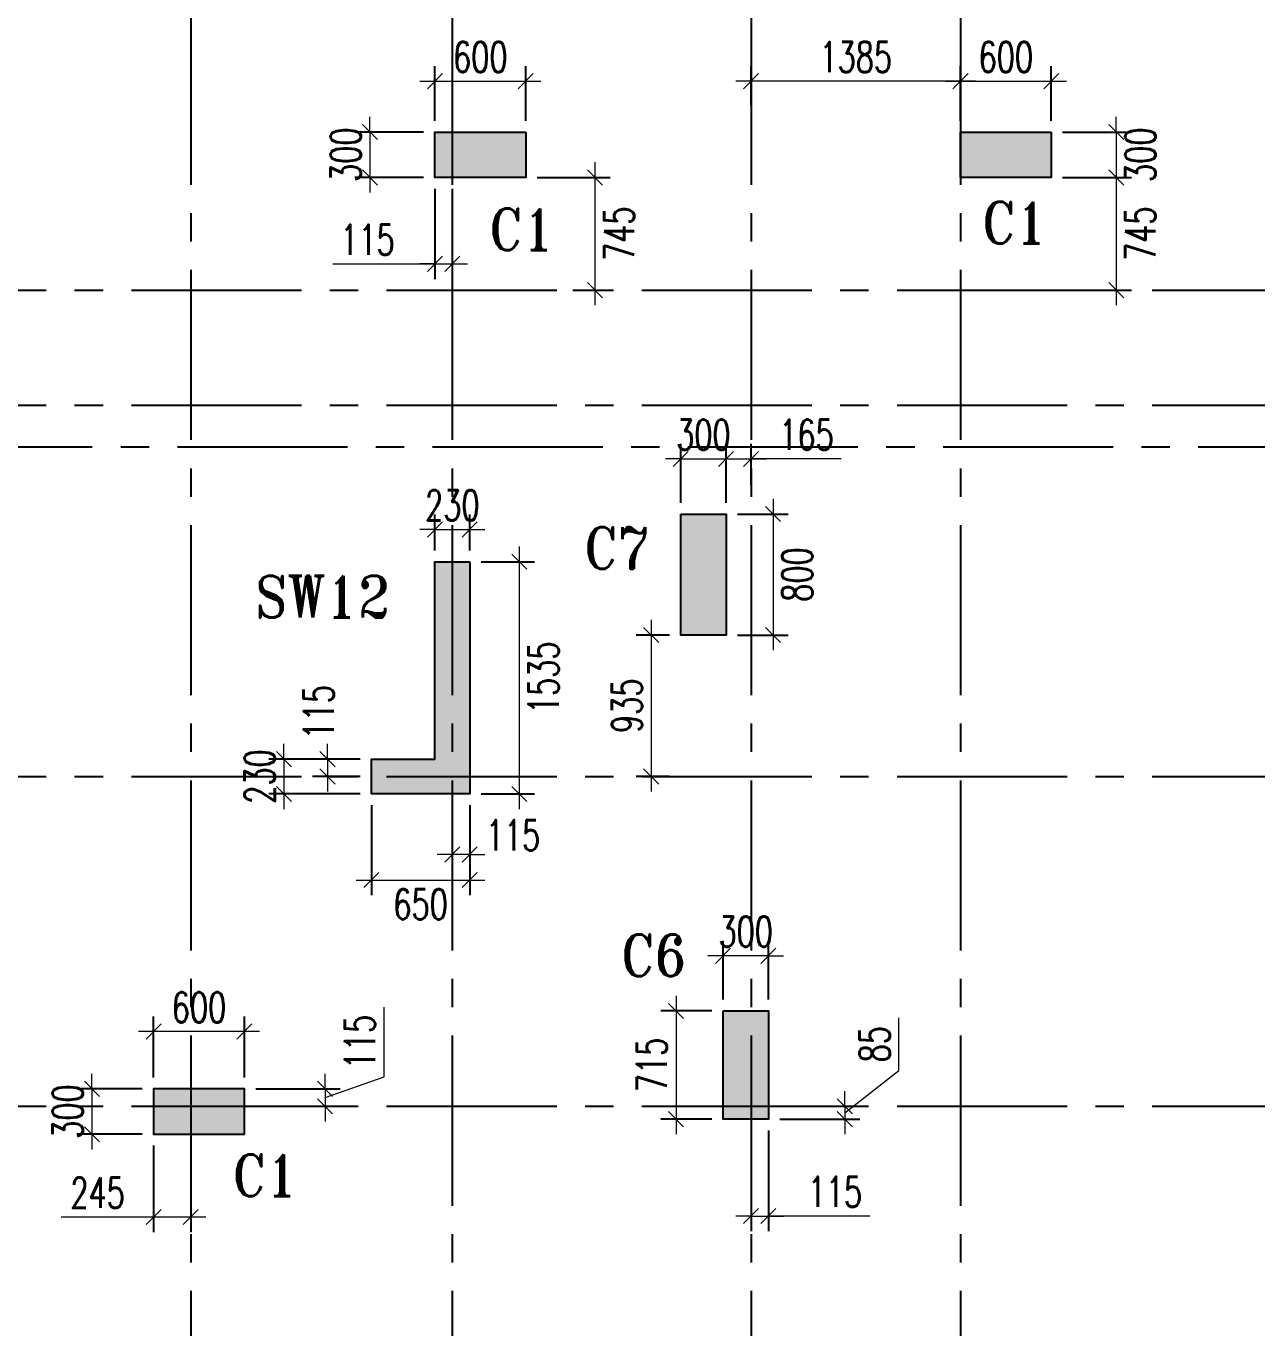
# Model space of a CAD drawing. Header units: millimetres. Extents: x 1363246 to 1691641, y -112430 to 78417.
# Drawn here: x 1385122 to 1393261, y -26479 to -17873 of the extents above; entities that cross this region are included whole.
import ezdxf

# ---------------------------------------------------------------- set-up
doc = ezdxf.new("R2010")
doc.units = ezdxf.units.MM
doc.header["$LTSCALE"] = 500
doc.header["$MEASUREMENT"] = 0
doc.header["$PDMODE"] = 34
for name, pattern in [('CONTINOUS', [0]), ('DASHDOT', [1, 0.5, -0.25, 0, -0.25]), ('Site$0$CENTER2', [1.125, 0.75, -0.125, 0.125, -0.125])]:
    doc.linetypes.add(name, pattern=pattern)
doc.layers.get('Defpoints').update_dxf_attribs({"lineweight": 0})
for name, color, linetype, lineweight in [('COL. NO.', 1, 'DASHDOT', 15), ('CUT OUT', 1, 'Continuous', 13), ('dim-M', 1, 'Continuous', 15), ('TOWER COL HATCH', 253, 'Continuous', 20)]:
    doc.layers.add(name, color=color, linetype=linetype, lineweight=lineweight)
for name, color, linetype in [('GLASS', 5, 'Continuous'), ('GRID', 7, 'Continuous'), ('TOWER AREA COLUMN.', 6, 'Continuous')]:
    doc.layers.add(name, color=color, linetype=linetype)
doc.styles.add('2MM', font='romans.shx', dxfattribs={"width": 0.7})
doc.styles.add('ROMANT', font='romant__.ttf', dxfattribs={"width": 0.9, "height": 600})
doc.dimstyles.new('RAJESH', dxfattribs={"dimtxt": 200, "dimasz": 180, "dimexe": 100, "dimexo": 250, "dimgap": 50, "dimtad": 2, "dimdec": 0, "dimzin": 1, "dimdsep": 46, "dimtxsty": '2MM', "dimblk": 'OBLIQUE', "dimcen": 0, "dimdle": 100, "dimclrd": 1, "dimclre": 1, "dimclrt": 3, "dimadec": 0, "dimazin": 0, "dimtfac": 1, "dimtdec": 0, "dimtix": 1, "dimtmove": 2, "dimatfit": 3, "dimfxl": 0, "dimtolj": 1, "dimlwd": -1, "dimarcsym": 0})

# ---------------------------------------------------------------- blocks, each defined once
blk = doc.blocks.new('EEE')
at = {"layer": 'GRID', "color": 16, "linetype": 'Site$0$CENTER2', "ltscale": 3}
for points in [[(1386210.6, 258923.2), (1386210.6, 223711.9)], [(1387940.6, 258923.2), (1387940.6, 223711.9)], [(1389915.6, 258923.2), (1389915.6, 223711.9)], [(1391300.6, 258923.2), (1391300.6, 223711.9)], [(1363880.9, 238538.8), (1442964.5, 238538.8)], [(1363880.9, 237778.8), (1442964.5, 237778.8)], [(1363880.9, 236875.5), (1364185.2, 237504), (1442964.5, 237504)], [(1363880.9, 235324.1), (1442964.5, 235324.1)], [(1363880.9, 233143.8), (1442964.5, 233143.8)]]:
    blk.add_lwpolyline(points, dxfattribs=at)
blk = doc.blocks.new('3tgra')
at = {"layer": 'TOWER COL HATCH'}
h = blk.add_hatch(color=253, dxfattribs=at)
h.dxf.hatch_style = 1
h.paths.add_polyline_path([(1388425.6, 79041.7), (1388425.6, 78741.7), (1387825.6, 78741.7), (1387825.6, 79041.7)])
h = blk.add_hatch(color=253, dxfattribs=at)
h.dxf.hatch_style = 1
h.paths.add_polyline_path([(1391900.6, 79041.7), (1391900.6, 78741.7), (1391300.6, 78741.7), (1391300.6, 79041.7)])
h = blk.add_hatch(color=253, dxfattribs=at)
h.dxf.hatch_style = 1
h.paths.add_polyline_path([(1389450.6, 76516.7), (1389750.6, 76516.7), (1389750.6, 75716.7), (1389450.6, 75716.7)])
h = blk.add_hatch(color=253, dxfattribs=at)
h.dxf.hatch_style = 1
h.paths.add_polyline_path([(1388055.6, 76201.6), (1388055.6, 74666.6), (1387405.6, 74666.6), (1387405.6, 74896.6), (1387825.6, 74896.6), (1387825.6, 76201.6)])
h = blk.add_hatch(color=253, dxfattribs=at)
h.dxf.hatch_style = 1
h.paths.add_polyline_path([(1389730.6, 73231.8), (1390030.6, 73231.8), (1390030.6, 72516.8), (1389730.6, 72516.8)])
h = blk.add_hatch(color=253, dxfattribs=at)
h.dxf.hatch_style = 1
h.paths.add_polyline_path([(1386565.6, 72416.8), (1386565.6, 72716.8), (1385965.6, 72716.8), (1385965.6, 72416.8)])
at = {"layer": 'TOWER AREA COLUMN.', "color": 4}
for points in [[(1388425.6, 79041.7), (1388425.6, 78741.7), (1387825.6, 78741.7), (1387825.6, 79041.7)], [(1391900.6, 79041.7), (1391900.6, 78741.7), (1391300.6, 78741.7), (1391300.6, 79041.7)], [(1389450.6, 76516.7), (1389750.6, 76516.7), (1389750.6, 75716.7), (1389450.6, 75716.7)], [(1389730.6, 73231.8), (1390030.6, 73231.8), (1390030.6, 72516.8), (1389730.6, 72516.8)], [(1386565.6, 72416.8), (1386565.6, 72716.8), (1385965.6, 72716.8), (1385965.6, 72416.8)]]:
    blk.add_lwpolyline(points, close=True, dxfattribs=at)
blk.add_lwpolyline([(1388055.6, 76201.6), (1388055.6, 74666.6), (1387405.6, 74666.6), (1387405.6, 74896.6), (1387825.6, 74896.6), (1387825.6, 76201.6), (1388055.6, 76201.6)], dxfattribs=at)
blk = doc.blocks.new('_Oblique')
at = {"color": 0, "linetype": 'ByBlock', "lineweight": -2}
blk.add_line((-0.5, -0.5), (0.5, 0.5), dxfattribs=at)
blk = doc.blocks.new('*D547')
at = {"layer": 'Defpoints', "color": 0, "ltscale": 100, "transparency": 16777216}
for p in [(1389750.6, -20734.4), (1389450.6, -21098.8), (1389750.6, -21098.8)]:
    blk.add_point(p, dxfattribs=at)
at = {"layer": 'dim-M', "color": 1, "lineweight": -2, "ltscale": 100, "transparency": 16777216}
for p, q in [((1389450.6, -21023.8), (1389450.6, -20634.4)), ((1389750.6, -21023.8), (1389750.6, -20634.4))]:
    blk.add_line(p, q, dxfattribs=at)
at = {"layer": 'dim-M', "color": 1, "ltscale": 100, "transparency": 16777216}
for p, q in [((1389450.6, -20734.4), (1389350.6, -20734.4)), ((1389450.6, -20734.4), (1389750.6, -20734.4)), ((1389750.6, -20734.4), (1389850.6, -20734.4))]:
    blk.add_line(p, q, dxfattribs=at)
at = {"layer": 'dim-M', "color": 1, "ltscale": 100, "transparency": 16777216, "xscale": 100, "yscale": 100, "zscale": 100}
blk.add_blockref('_Oblique', (1389450.6, -20734.4), dxfattribs=at)
at = {"layer": 'dim-M', "color": 1, "ltscale": 100, "transparency": 16777216, "xscale": 100, "yscale": 100, "zscale": 100, "rotation": 180}
blk.add_blockref('_Oblique', (1389750.6, -20734.4), dxfattribs=at)
at = {"layer": 'dim-M', "color": 3, "ltscale": 100, "transparency": 16777216, "insert": (1389600.6, -20574.4), "char_height": 200, "attachment_point": 5, "style": '2MM'}
blk.add_mtext('\\A1;300', dxfattribs=at)
blk = doc.blocks.new('*D548')
at = {"layer": 'Defpoints', "color": 0, "ltscale": 100, "transparency": 16777216}
for p in [(1389750.6, -21098.8), (1389750.6, -21898.8), (1390061.4, -21898.8)]:
    blk.add_point(p, dxfattribs=at)
at = {"layer": 'dim-M', "color": 1, "ltscale": 100, "transparency": 16777216}
blk.add_line((1390061.4, -20998.8), (1390061.4, -21998.8), dxfattribs=at)
at = {"layer": 'dim-M', "color": 1, "lineweight": -2, "ltscale": 100, "transparency": 16777216}
for p, q in [((1389825.6, -21098.8), (1390161.4, -21098.8)), ((1389825.6, -21898.8), (1390161.4, -21898.8))]:
    blk.add_line(p, q, dxfattribs=at)
at = {"layer": 'dim-M', "color": 1, "ltscale": 100, "transparency": 16777216, "xscale": 100, "yscale": 100, "zscale": 100}
for p, rotation in [((1390061.4, -21098.8), 90), ((1390061.4, -21898.8), 270)]:
    blk.add_blockref('_Oblique', p, dxfattribs=dict(at, rotation=rotation))
at = {"layer": 'dim-M', "color": 3, "ltscale": 100, "transparency": 16777216, "insert": (1390221.4, -21498.8), "char_height": 200, "attachment_point": 5, "rotation": 90, "style": '2MM'}
blk.add_mtext('\\A1;800', dxfattribs=at)
blk = doc.blocks.new('*D381')
at = {"layer": 'Defpoints', "color": 0, "ltscale": 100, "transparency": 16777216}
for p in [(1389915.6, -20734.4), (1389915.6, -20980.5), (1389750.6, -21098.8)]:
    blk.add_point(p, dxfattribs=at)
at = {"layer": 'dim-M', "color": 1, "lineweight": -2, "ltscale": 100, "transparency": 16777216}
for p, q in [((1389750.6, -21023.8), (1389750.6, -20634.4)), ((1389915.6, -20905.5), (1389915.6, -20634.4))]:
    blk.add_line(p, q, dxfattribs=at)
at = {"layer": 'dim-M', "color": 1, "ltscale": 100, "transparency": 16777216}
for p, q in [((1389650.6, -20734.4), (1390015.6, -20734.4)), ((1390512.5, -20734.4), (1389915.6, -20734.4))]:
    blk.add_line(p, q, dxfattribs=at)
at = {"layer": 'dim-M', "color": 1, "ltscale": 100, "transparency": 16777216, "xscale": 100, "yscale": 100, "zscale": 100, "rotation": 180}
blk.add_blockref('_Oblique', (1389750.6, -20734.4), dxfattribs=at)
at = {"layer": 'dim-M', "color": 1, "ltscale": 100, "transparency": 16777216, "xscale": 100, "yscale": 100, "zscale": 100}
blk.add_blockref('_Oblique', (1389915.6, -20734.4), dxfattribs=at)
at = {"layer": 'dim-M', "color": 3, "ltscale": 100, "transparency": 16777216, "insert": (1390282.5, -20574.4), "char_height": 200, "attachment_point": 5, "style": '2MM'}
blk.add_mtext('\\A1;165', dxfattribs=at)
blk = doc.blocks.new('*D382')
at = {"layer": 'Defpoints', "color": 0, "ltscale": 100, "transparency": 16777216}
for p in [(1389450.6, -21898.8), (1389255.1, -22833.5), (1389450.6, -22833.5)]:
    blk.add_point(p, dxfattribs=at)
at = {"layer": 'dim-M', "color": 1, "ltscale": 100, "transparency": 16777216}
blk.add_line((1389255.1, -21798.8), (1389255.1, -22933.5), dxfattribs=at)
at = {"layer": 'dim-M', "color": 1, "lineweight": -2, "ltscale": 100, "transparency": 16777216}
for p, q in [((1389375.6, -21898.8), (1389155.1, -21898.8)), ((1389375.6, -22833.5), (1389155.1, -22833.5))]:
    blk.add_line(p, q, dxfattribs=at)
at = {"layer": 'dim-M', "color": 1, "ltscale": 100, "transparency": 16777216, "xscale": 100, "yscale": 100, "zscale": 100}
for p, rotation in [((1389255.1, -21898.8), 90), ((1389255.1, -22833.5), 270)]:
    blk.add_blockref('_Oblique', p, dxfattribs=dict(at, rotation=rotation))
at = {"layer": 'dim-M', "color": 3, "ltscale": 100, "transparency": 16777216, "insert": (1389095.1, -22366.1), "char_height": 200, "attachment_point": 5, "rotation": 90, "style": '2MM'}
blk.add_mtext('\\A1;935', dxfattribs=at)
blk = doc.blocks.new('*D383')
at = {"layer": 'Defpoints', "color": 0, "ltscale": 100, "transparency": 16777216}
for p in [(1387405.6, -22718.9), (1386827.3, -22948.9), (1387405.6, -22948.9)]:
    blk.add_point(p, dxfattribs=at)
at = {"layer": 'dim-M', "color": 1, "ltscale": 100, "transparency": 16777216}
for p, q in [((1386827.3, -22718.9), (1386827.3, -22618.9)), ((1386827.3, -22718.9), (1386827.3, -22948.9)), ((1386827.3, -22948.9), (1386827.3, -23048.9))]:
    blk.add_line(p, q, dxfattribs=at)
at = {"layer": 'dim-M', "color": 1, "lineweight": -2, "ltscale": 100, "transparency": 16777216}
for p, q in [((1387330.6, -22718.9), (1386727.3, -22718.9)), ((1387330.6, -22948.9), (1386727.3, -22948.9))]:
    blk.add_line(p, q, dxfattribs=at)
at = {"layer": 'dim-M', "color": 1, "ltscale": 100, "transparency": 16777216, "xscale": 100, "yscale": 100, "zscale": 100}
for p, rotation in [((1386827.3, -22718.9), 270), ((1386827.3, -22948.9), 90)]:
    blk.add_blockref('_Oblique', p, dxfattribs=dict(at, rotation=rotation))
at = {"layer": 'dim-M', "color": 3, "ltscale": 100, "transparency": 16777216, "insert": (1386667.3, -22833.9), "char_height": 200, "attachment_point": 5, "rotation": 90, "style": '2MM'}
blk.add_mtext('\\A1;230', dxfattribs=at)
blk = doc.blocks.new('*D384')
at = {"layer": 'Defpoints', "color": 0, "ltscale": 100, "transparency": 16777216}
for p in [(1387405.6, -22948.9), (1388055.6, -22948.9), (1388055.6, -23518.6)]:
    blk.add_point(p, dxfattribs=at)
at = {"layer": 'dim-M', "color": 1, "lineweight": -2, "ltscale": 100, "transparency": 16777216}
for p, q in [((1387405.6, -23023.9), (1387405.6, -23618.6)), ((1388055.6, -23023.9), (1388055.6, -23618.6))]:
    blk.add_line(p, q, dxfattribs=at)
at = {"layer": 'dim-M', "color": 1, "ltscale": 100, "transparency": 16777216}
blk.add_line((1387305.6, -23518.6), (1388155.6, -23518.6), dxfattribs=at)
at = {"layer": 'dim-M', "color": 1, "ltscale": 100, "transparency": 16777216, "xscale": 100, "yscale": 100, "zscale": 100, "rotation": 180}
blk.add_blockref('_Oblique', (1387405.6, -23518.6), dxfattribs=at)
at = {"layer": 'dim-M', "color": 1, "ltscale": 100, "transparency": 16777216, "xscale": 100, "yscale": 100, "zscale": 100}
blk.add_blockref('_Oblique', (1388055.6, -23518.6), dxfattribs=at)
at = {"layer": 'dim-M', "color": 3, "ltscale": 100, "transparency": 16777216, "insert": (1387730.6, -23678.6), "char_height": 200, "attachment_point": 5, "style": '2MM'}
blk.add_mtext('\\A1;650', dxfattribs=at)
blk = doc.blocks.new('*D385')
at = {"layer": 'Defpoints', "color": 0, "ltscale": 100, "transparency": 16777216}
for p in [(1388055.6, -21413.9), (1388383.9, -21413.9), (1388055.6, -22948.9)]:
    blk.add_point(p, dxfattribs=at)
at = {"layer": 'dim-M', "color": 1, "ltscale": 100, "transparency": 16777216}
blk.add_line((1388383.9, -23048.9), (1388383.9, -21313.9), dxfattribs=at)
at = {"layer": 'dim-M', "color": 1, "lineweight": -2, "ltscale": 100, "transparency": 16777216}
for p, q in [((1388130.6, -21413.9), (1388483.9, -21413.9)), ((1388130.6, -22948.9), (1388483.9, -22948.9))]:
    blk.add_line(p, q, dxfattribs=at)
at = {"layer": 'dim-M', "color": 1, "ltscale": 100, "transparency": 16777216, "xscale": 100, "yscale": 100, "zscale": 100}
for p, rotation in [((1388383.9, -21413.9), 90), ((1388383.9, -22948.9), 270)]:
    blk.add_blockref('_Oblique', p, dxfattribs=dict(at, rotation=rotation))
at = {"layer": 'dim-M', "color": 3, "ltscale": 100, "transparency": 16777216, "insert": (1388543.9, -22181.4), "char_height": 200, "attachment_point": 5, "rotation": 90, "style": '2MM'}
blk.add_mtext('\\A1;1535', dxfattribs=at)
blk = doc.blocks.new('*D386')
at = {"layer": 'Defpoints', "color": 0, "ltscale": 100, "transparency": 16777216}
for p in [(1388055.6, -21201.4), (1387825.6, -21413.9), (1388055.6, -21413.9)]:
    blk.add_point(p, dxfattribs=at)
at = {"layer": 'dim-M', "color": 1, "lineweight": -2, "ltscale": 100, "transparency": 16777216}
for p, q in [((1387825.6, -21338.9), (1387825.6, -21101.4)), ((1388055.6, -21338.9), (1388055.6, -21101.4))]:
    blk.add_line(p, q, dxfattribs=at)
at = {"layer": 'dim-M', "color": 1, "ltscale": 100, "transparency": 16777216}
for p, q in [((1387825.6, -21201.4), (1387725.6, -21201.4)), ((1387825.6, -21201.4), (1388055.6, -21201.4)), ((1388055.6, -21201.4), (1388155.6, -21201.4))]:
    blk.add_line(p, q, dxfattribs=at)
at = {"layer": 'dim-M', "color": 1, "ltscale": 100, "transparency": 16777216, "xscale": 100, "yscale": 100, "zscale": 100}
blk.add_blockref('_Oblique', (1387825.6, -21201.4), dxfattribs=at)
at = {"layer": 'dim-M', "color": 1, "ltscale": 100, "transparency": 16777216, "xscale": 100, "yscale": 100, "zscale": 100, "rotation": 180}
blk.add_blockref('_Oblique', (1388055.6, -21201.4), dxfattribs=at)
at = {"layer": 'dim-M', "color": 3, "ltscale": 100, "transparency": 16777216, "insert": (1387940.6, -21041.4), "char_height": 200, "attachment_point": 5, "style": '2MM'}
blk.add_mtext('\\A1;230', dxfattribs=at)
blk = doc.blocks.new('*D387')
at = {"layer": 'Defpoints', "color": 0, "ltscale": 100, "transparency": 16777216}
for p in [(1387405.6, -22718.9), (1387115.4, -22833.5), (1387405.6, -22833.5)]:
    blk.add_point(p, dxfattribs=at)
at = {"layer": 'dim-M', "color": 1, "ltscale": 100, "transparency": 16777216}
for p, q in [((1387115.4, -22718.9), (1387115.4, -22618.9)), ((1387115.4, -22718.9), (1387115.4, -22833.5)), ((1387115.4, -22833.5), (1387115.4, -22933.5))]:
    blk.add_line(p, q, dxfattribs=at)
at = {"layer": 'dim-M', "color": 1, "lineweight": -2, "ltscale": 100, "transparency": 16777216}
for p, q in [((1387330.6, -22718.9), (1387015.4, -22718.9)), ((1387330.6, -22833.5), (1387015.4, -22833.5))]:
    blk.add_line(p, q, dxfattribs=at)
at = {"layer": 'dim-M', "color": 1, "ltscale": 100, "transparency": 16777216, "xscale": 100, "yscale": 100, "zscale": 100}
for p, rotation in [((1387115.4, -22718.9), 270), ((1387115.4, -22833.5), 90)]:
    blk.add_blockref('_Oblique', p, dxfattribs=dict(at, rotation=rotation))
at = {"layer": 'dim-M', "color": 3, "ltscale": 100, "transparency": 16777216, "insert": (1387057.6, -22408.8), "char_height": 200, "attachment_point": 5, "rotation": 90, "style": '2MM'}
blk.add_mtext('\\A1;115', dxfattribs=at)
blk = doc.blocks.new('*D388')
at = {"layer": 'Defpoints', "color": 0, "ltscale": 100, "transparency": 16777216}
for p in [(1387940.6, -22948.9), (1388055.6, -22948.9), (1387940.6, -23349.3)]:
    blk.add_point(p, dxfattribs=at)
at = {"layer": 'dim-M', "color": 1, "lineweight": -2, "ltscale": 100, "transparency": 16777216}
for p, q in [((1387940.6, -23023.9), (1387940.6, -23449.3)), ((1388055.6, -23023.9), (1388055.6, -23449.3))]:
    blk.add_line(p, q, dxfattribs=at)
at = {"layer": 'dim-M', "color": 1, "ltscale": 100, "transparency": 16777216}
for p, q in [((1387940.6, -23349.3), (1387840.6, -23349.3)), ((1388055.6, -23349.3), (1387940.6, -23349.3)), ((1388055.6, -23349.3), (1388155.6, -23349.3))]:
    blk.add_line(p, q, dxfattribs=at)
at = {"layer": 'dim-M', "color": 1, "ltscale": 100, "transparency": 16777216, "xscale": 100, "yscale": 100, "zscale": 100}
blk.add_blockref('_Oblique', (1387940.6, -23349.3), dxfattribs=at)
at = {"layer": 'dim-M', "color": 1, "ltscale": 100, "transparency": 16777216, "xscale": 100, "yscale": 100, "zscale": 100, "rotation": 180}
blk.add_blockref('_Oblique', (1388055.6, -23349.3), dxfattribs=at)
at = {"layer": 'dim-M', "color": 3, "ltscale": 100, "transparency": 16777216, "insert": (1388342.1, -23222.1), "char_height": 200, "attachment_point": 5, "style": '2MM'}
blk.add_mtext('\\A1;115', dxfattribs=at)
blk = doc.blocks.new('*D338')
at = {"layer": 'Defpoints', "color": 0, "ltscale": 100, "transparency": 16777216}
for p in [(1389730.6, -24019.4), (1389730.6, -24383.7), (1390030.6, -24383.7)]:
    blk.add_point(p, dxfattribs=at)
at = {"layer": 'dim-M', "color": 1, "lineweight": -2, "ltscale": 100, "transparency": 16777216}
for p, q in [((1389730.6, -24308.7), (1389730.6, -23919.4)), ((1390030.6, -24308.7), (1390030.6, -23919.4))]:
    blk.add_line(p, q, dxfattribs=at)
at = {"layer": 'dim-M', "color": 1, "ltscale": 100, "transparency": 16777216}
for p, q in [((1389730.6, -24019.4), (1389630.6, -24019.4)), ((1390030.6, -24019.4), (1389730.6, -24019.4)), ((1390030.6, -24019.4), (1390130.6, -24019.4))]:
    blk.add_line(p, q, dxfattribs=at)
at = {"layer": 'dim-M', "color": 1, "ltscale": 100, "transparency": 16777216, "xscale": 100, "yscale": 100, "zscale": 100}
blk.add_blockref('_Oblique', (1389730.6, -24019.4), dxfattribs=at)
at = {"layer": 'dim-M', "color": 1, "ltscale": 100, "transparency": 16777216, "xscale": 100, "yscale": 100, "zscale": 100, "rotation": 180}
blk.add_blockref('_Oblique', (1390030.6, -24019.4), dxfattribs=at)
at = {"layer": 'dim-M', "color": 3, "ltscale": 100, "transparency": 16777216, "insert": (1389880.6, -23859.4), "char_height": 200, "attachment_point": 5, "style": '2MM'}
blk.add_mtext('\\A1;300', dxfattribs=at)
blk = doc.blocks.new('*D339')
at = {"layer": 'Defpoints', "color": 0, "ltscale": 100, "transparency": 16777216}
for p in [(1389730.6, -24383.7), (1389419.9, -25098.7), (1389730.6, -25098.7)]:
    blk.add_point(p, dxfattribs=at)
at = {"layer": 'dim-M', "color": 1, "ltscale": 100, "transparency": 16777216}
blk.add_line((1389419.9, -24283.7), (1389419.9, -25198.7), dxfattribs=at)
at = {"layer": 'dim-M', "color": 1, "lineweight": -2, "ltscale": 100, "transparency": 16777216}
for p, q in [((1389655.6, -24383.7), (1389319.9, -24383.7)), ((1389655.6, -25098.7), (1389319.9, -25098.7))]:
    blk.add_line(p, q, dxfattribs=at)
at = {"layer": 'dim-M', "color": 1, "ltscale": 100, "transparency": 16777216, "xscale": 100, "yscale": 100, "zscale": 100}
for p, rotation in [((1389419.9, -24383.7), 90), ((1389419.9, -25098.7), 270)]:
    blk.add_blockref('_Oblique', p, dxfattribs=dict(at, rotation=rotation))
at = {"layer": 'dim-M', "color": 3, "ltscale": 100, "transparency": 16777216, "insert": (1389259.9, -24741.2), "char_height": 200, "attachment_point": 5, "rotation": 90, "style": '2MM'}
blk.add_mtext('\\A1;715', dxfattribs=at)
blk = doc.blocks.new('*D340')
at = {"layer": 'Defpoints', "color": 0, "ltscale": 100, "transparency": 16777216}
for p in [(1390030.6, -25013.7), (1390030.6, -25098.7), (1390535.7, -25098.7)]:
    blk.add_point(p, dxfattribs=at)
at = {"layer": 'dim-M', "color": 1, "ltscale": 100, "transparency": 16777216}
for p, q in [((1390893.6, -24776.9), (1390893.6, -24430.2)), ((1390535.7, -25056.2), (1390893.6, -24776.9)), ((1390535.7, -25013.7), (1390535.7, -24913.7)), ((1390535.7, -25013.7), (1390535.7, -25098.7)), ((1390535.7, -25013.7), (1390535.7, -25098.7)), ((1390535.7, -25098.7), (1390535.7, -25198.7))]:
    blk.add_line(p, q, dxfattribs=at)
at = {"layer": 'dim-M', "color": 1, "lineweight": -2, "ltscale": 100, "transparency": 16777216}
for p, q in [((1390105.6, -25013.7), (1390635.7, -25013.7)), ((1390105.6, -25098.7), (1390635.7, -25098.7))]:
    blk.add_line(p, q, dxfattribs=at)
at = {"layer": 'dim-M', "color": 1, "ltscale": 100, "transparency": 16777216, "xscale": 100, "yscale": 100, "zscale": 100}
for p, rotation in [((1390535.7, -25013.7), 270), ((1390535.7, -25098.7), 90)]:
    blk.add_blockref('_Oblique', p, dxfattribs=dict(at, rotation=rotation))
at = {"layer": 'dim-M', "color": 3, "ltscale": 100, "transparency": 16777216, "insert": (1390733.6, -24603.5), "char_height": 200, "attachment_point": 5, "rotation": 90, "style": '2MM'}
blk.add_mtext('\\A1;85', dxfattribs=at)
blk = doc.blocks.new('*D341')
at = {"layer": 'Defpoints', "color": 0, "ltscale": 100, "transparency": 16777216}
for p in [(1389915.6, -25098.7), (1390030.6, -25098.7), (1390030.6, -25739.6)]:
    blk.add_point(p, dxfattribs=at)
at = {"layer": 'dim-M', "color": 1, "lineweight": -2, "ltscale": 100, "transparency": 16777216}
for p, q in [((1389915.6, -25173.7), (1389915.6, -25839.6)), ((1390030.6, -25173.7), (1390030.6, -25839.6))]:
    blk.add_line(p, q, dxfattribs=at)
at = {"layer": 'dim-M', "color": 1, "ltscale": 100, "transparency": 16777216}
for p, q in [((1389915.6, -25739.6), (1389815.6, -25739.6)), ((1389915.6, -25739.6), (1390030.6, -25739.6)), ((1389915.6, -25739.6), (1390030.6, -25739.6)), ((1390030.6, -25739.6), (1390130.6, -25739.6)), ((1390700.4, -25739.6), (1390030.6, -25739.6))]:
    blk.add_line(p, q, dxfattribs=at)
at = {"layer": 'dim-M', "color": 1, "ltscale": 100, "transparency": 16777216, "xscale": 100, "yscale": 100, "zscale": 100}
blk.add_blockref('_Oblique', (1389915.6, -25739.6), dxfattribs=at)
at = {"layer": 'dim-M', "color": 1, "ltscale": 100, "transparency": 16777216, "xscale": 100, "yscale": 100, "zscale": 100, "rotation": 180}
blk.add_blockref('_Oblique', (1390030.6, -25739.6), dxfattribs=at)
at = {"layer": 'dim-M', "color": 3, "ltscale": 100, "transparency": 16777216, "insert": (1390470.4, -25579.6), "char_height": 200, "attachment_point": 5, "style": '2MM'}
blk.add_mtext('\\A1;115', dxfattribs=at)
blk = doc.blocks.new('*D347')
at = {"layer": 'Defpoints', "color": 0, "ltscale": 100, "transparency": 16777216}
for p in [(1385965.6, -24519.9), (1385965.6, -24898.7), (1386565.6, -24898.7)]:
    blk.add_point(p, dxfattribs=at)
at = {"layer": 'dim-M', "color": 1, "lineweight": -2, "ltscale": 100, "transparency": 16777216}
for p, q in [((1385965.6, -24823.7), (1385965.6, -24419.9)), ((1386565.6, -24823.7), (1386565.6, -24419.9))]:
    blk.add_line(p, q, dxfattribs=at)
at = {"layer": 'dim-M', "color": 1, "ltscale": 100, "transparency": 16777216}
blk.add_line((1386665.6, -24519.9), (1385865.6, -24519.9), dxfattribs=at)
at = {"layer": 'dim-M', "color": 1, "ltscale": 100, "transparency": 16777216, "xscale": 100, "yscale": 100, "zscale": 100, "rotation": 180}
blk.add_blockref('_Oblique', (1385965.6, -24519.9), dxfattribs=at)
at = {"layer": 'dim-M', "color": 1, "ltscale": 100, "transparency": 16777216, "xscale": 100, "yscale": 100, "zscale": 100}
blk.add_blockref('_Oblique', (1386565.6, -24519.9), dxfattribs=at)
at = {"layer": 'dim-M', "color": 3, "ltscale": 100, "transparency": 16777216, "insert": (1386265.6, -24359.9), "char_height": 200, "attachment_point": 5, "style": '2MM'}
blk.add_mtext('\\A1;600', dxfattribs=at)
blk = doc.blocks.new('*D348')
at = {"layer": 'Defpoints', "color": 0, "ltscale": 100, "transparency": 16777216}
for p in [(1385965.6, -24898.7), (1385558, -25198.7), (1385965.6, -25198.7)]:
    blk.add_point(p, dxfattribs=at)
at = {"layer": 'dim-M', "color": 1, "ltscale": 100, "transparency": 16777216}
for p, q in [((1385558, -24898.7), (1385558, -24798.7)), ((1385558, -24898.7), (1385558, -25198.7)), ((1385558, -25198.7), (1385558, -25298.7))]:
    blk.add_line(p, q, dxfattribs=at)
at = {"layer": 'dim-M', "color": 1, "lineweight": -2, "ltscale": 100, "transparency": 16777216}
for p, q in [((1385890.6, -24898.7), (1385458, -24898.7)), ((1385890.6, -25198.7), (1385458, -25198.7))]:
    blk.add_line(p, q, dxfattribs=at)
at = {"layer": 'dim-M', "color": 1, "ltscale": 100, "transparency": 16777216, "xscale": 100, "yscale": 100, "zscale": 100}
for p, rotation in [((1385558, -24898.7), 270), ((1385558, -25198.7), 90)]:
    blk.add_blockref('_Oblique', p, dxfattribs=dict(at, rotation=rotation))
at = {"layer": 'dim-M', "color": 3, "ltscale": 100, "transparency": 16777216, "insert": (1385398, -25048.7), "char_height": 200, "attachment_point": 5, "rotation": 90, "style": '2MM'}
blk.add_mtext('\\A1;300', dxfattribs=at)
blk = doc.blocks.new('*D349')
at = {"layer": 'Defpoints', "color": 0, "ltscale": 100, "transparency": 16777216}
for p in [(1386565.6, -24898.7), (1386565.6, -25013.7), (1387098.7, -25013.7)]:
    blk.add_point(p, dxfattribs=at)
at = {"layer": 'dim-M', "color": 1, "ltscale": 100, "transparency": 16777216}
for p, q in [((1387489.7, -24819.7), (1387489.7, -24359.7)), ((1387098.7, -24898.7), (1387098.7, -24798.7)), ((1387098.7, -24956.2), (1387489.7, -24819.7)), ((1387098.7, -24898.7), (1387098.7, -25013.7)), ((1387098.7, -24898.7), (1387098.7, -25013.7)), ((1387098.7, -25013.7), (1387098.7, -25113.7))]:
    blk.add_line(p, q, dxfattribs=at)
at = {"layer": 'dim-M', "color": 1, "lineweight": -2, "ltscale": 100, "transparency": 16777216}
for p, q in [((1386640.6, -24898.7), (1387198.7, -24898.7)), ((1386640.6, -25013.7), (1387198.7, -25013.7))]:
    blk.add_line(p, q, dxfattribs=at)
at = {"layer": 'dim-M', "color": 1, "ltscale": 100, "transparency": 16777216, "xscale": 100, "yscale": 100, "zscale": 100}
for p, rotation in [((1387098.7, -24898.7), 270), ((1387098.7, -25013.7), 90)]:
    blk.add_blockref('_Oblique', p, dxfattribs=dict(at, rotation=rotation))
at = {"layer": 'dim-M', "color": 3, "ltscale": 100, "transparency": 16777216, "insert": (1387329.7, -24589.7), "char_height": 200, "attachment_point": 5, "rotation": 90, "style": '2MM'}
blk.add_mtext('\\A1;115', dxfattribs=at)
blk = doc.blocks.new('*D359')
at = {"layer": 'Defpoints', "color": 0, "ltscale": 100, "transparency": 16777216}
for p in [(1385965.6, -25198.7), (1386210.6, -25198.7), (1386210.6, -25745.3)]:
    blk.add_point(p, dxfattribs=at)
at = {"layer": 'dim-M', "color": 1, "lineweight": -2, "ltscale": 100, "transparency": 16777216}
for p, q in [((1385965.6, -25273.7), (1385965.6, -25845.3)), ((1386210.6, -25273.7), (1386210.6, -25845.3))]:
    blk.add_line(p, q, dxfattribs=at)
at = {"layer": 'dim-M', "color": 1, "ltscale": 100, "transparency": 16777216}
for p, q in [((1385355.2, -25745.3), (1385965.6, -25745.3)), ((1385865.6, -25745.3), (1386310.6, -25745.3))]:
    blk.add_line(p, q, dxfattribs=at)
at = {"layer": 'dim-M', "color": 1, "ltscale": 100, "transparency": 16777216, "xscale": 100, "yscale": 100, "zscale": 100, "rotation": 180}
blk.add_blockref('_Oblique', (1385965.6, -25745.3), dxfattribs=at)
at = {"layer": 'dim-M', "color": 1, "ltscale": 100, "transparency": 16777216, "xscale": 100, "yscale": 100, "zscale": 100}
blk.add_blockref('_Oblique', (1386210.6, -25745.3), dxfattribs=at)
at = {"layer": 'dim-M', "color": 3, "ltscale": 100, "transparency": 16777216, "insert": (1385595.2, -25585.3), "char_height": 200, "attachment_point": 5, "style": '2MM'}
blk.add_mtext('\\A1;245', dxfattribs=at)
blk = doc.blocks.new('*D360')
at = {"layer": 'Defpoints', "color": 0, "ltscale": 100, "transparency": 16777216}
for p in [(1388425.6, -18237.6), (1387825.6, -18573.8), (1388425.6, -18573.8)]:
    blk.add_point(p, dxfattribs=at)
at = {"layer": 'dim-M', "color": 1, "lineweight": -2, "ltscale": 100, "transparency": 16777216}
for p, q in [((1387825.6, -18498.8), (1387825.6, -18137.6)), ((1388425.6, -18498.8), (1388425.6, -18137.6))]:
    blk.add_line(p, q, dxfattribs=at)
at = {"layer": 'dim-M', "color": 1, "ltscale": 100, "transparency": 16777216}
blk.add_line((1387725.6, -18237.6), (1388525.6, -18237.6), dxfattribs=at)
at = {"layer": 'dim-M', "color": 1, "ltscale": 100, "transparency": 16777216, "xscale": 100, "yscale": 100, "zscale": 100, "rotation": 180}
blk.add_blockref('_Oblique', (1387825.6, -18237.6), dxfattribs=at)
at = {"layer": 'dim-M', "color": 1, "ltscale": 100, "transparency": 16777216, "xscale": 100, "yscale": 100, "zscale": 100}
blk.add_blockref('_Oblique', (1388425.6, -18237.6), dxfattribs=at)
at = {"layer": 'dim-M', "color": 3, "ltscale": 100, "transparency": 16777216, "insert": (1388125.6, -18077.6), "char_height": 200, "attachment_point": 5, "style": '2MM'}
blk.add_mtext('\\A1;600', dxfattribs=at)
blk = doc.blocks.new('*D361')
at = {"layer": 'Defpoints', "color": 0, "ltscale": 100, "transparency": 16777216}
for p in [(1387825.6, -18573.8), (1387395.7, -18873.8), (1387825.6, -18873.8)]:
    blk.add_point(p, dxfattribs=at)
at = {"layer": 'dim-M', "color": 1, "ltscale": 100, "transparency": 16777216}
for p, q in [((1387395.7, -18573.8), (1387395.7, -18473.8)), ((1387395.7, -18573.8), (1387395.7, -18873.8)), ((1387395.7, -18873.8), (1387395.7, -18973.8))]:
    blk.add_line(p, q, dxfattribs=at)
at = {"layer": 'dim-M', "color": 1, "lineweight": -2, "ltscale": 100, "transparency": 16777216}
for p, q in [((1387750.6, -18573.8), (1387295.7, -18573.8)), ((1387750.6, -18873.8), (1387295.7, -18873.8))]:
    blk.add_line(p, q, dxfattribs=at)
at = {"layer": 'dim-M', "color": 1, "ltscale": 100, "transparency": 16777216, "xscale": 100, "yscale": 100, "zscale": 100}
for p, rotation in [((1387395.7, -18573.8), 270), ((1387395.7, -18873.8), 90)]:
    blk.add_blockref('_Oblique', p, dxfattribs=dict(at, rotation=rotation))
at = {"layer": 'dim-M', "color": 3, "ltscale": 100, "transparency": 16777216, "insert": (1387235.7, -18723.8), "char_height": 200, "attachment_point": 5, "rotation": 90, "style": '2MM'}
blk.add_mtext('\\A1;300', dxfattribs=at)
blk = doc.blocks.new('*D362')
at = {"layer": 'Defpoints', "color": 0, "ltscale": 100, "transparency": 16777216}
for p in [(1387825.6, -18873.8), (1387940.6, -18873.8), (1387940.6, -19445.2)]:
    blk.add_point(p, dxfattribs=at)
at = {"layer": 'dim-M', "color": 1, "lineweight": -2, "ltscale": 100, "transparency": 16777216}
for p, q in [((1387825.6, -18948.8), (1387825.6, -19545.2)), ((1387940.6, -18948.8), (1387940.6, -19545.2))]:
    blk.add_line(p, q, dxfattribs=at)
at = {"layer": 'dim-M', "color": 1, "ltscale": 100, "transparency": 16777216}
for p, q in [((1387149.7, -19445.2), (1387825.6, -19445.2)), ((1387825.6, -19445.2), (1387725.6, -19445.2)), ((1387825.6, -19445.2), (1387940.6, -19445.2)), ((1387825.6, -19445.2), (1387940.6, -19445.2)), ((1387940.6, -19445.2), (1388040.6, -19445.2))]:
    blk.add_line(p, q, dxfattribs=at)
at = {"layer": 'dim-M', "color": 1, "ltscale": 100, "transparency": 16777216, "xscale": 100, "yscale": 100, "zscale": 100}
blk.add_blockref('_Oblique', (1387825.6, -19445.2), dxfattribs=at)
at = {"layer": 'dim-M', "color": 1, "ltscale": 100, "transparency": 16777216, "xscale": 100, "yscale": 100, "zscale": 100, "rotation": 180}
blk.add_blockref('_Oblique', (1387940.6, -19445.2), dxfattribs=at)
at = {"layer": 'dim-M', "color": 3, "ltscale": 100, "transparency": 16777216, "insert": (1387379.7, -19285.2), "char_height": 200, "attachment_point": 5, "style": '2MM'}
blk.add_mtext('\\A1;115', dxfattribs=at)
blk = doc.blocks.new('*D363')
at = {"layer": 'Defpoints', "color": 0, "ltscale": 100, "transparency": 16777216}
for p in [(1388425.6, -18873.8), (1388661.9, -19618.8), (1388883.6, -19618.8)]:
    blk.add_point(p, dxfattribs=at)
at = {"layer": 'dim-M', "color": 1, "ltscale": 100, "transparency": 16777216}
blk.add_line((1388883.6, -18773.8), (1388883.6, -19718.8), dxfattribs=at)
at = {"layer": 'dim-M', "color": 1, "lineweight": -2, "ltscale": 100, "transparency": 16777216}
for p, q in [((1388500.6, -18873.8), (1388983.6, -18873.8)), ((1388736.9, -19618.8), (1388983.6, -19618.8))]:
    blk.add_line(p, q, dxfattribs=at)
at = {"layer": 'dim-M', "color": 1, "ltscale": 100, "transparency": 16777216, "xscale": 100, "yscale": 100, "zscale": 100}
for p, rotation in [((1388883.6, -18873.8), 90), ((1388883.6, -19618.8), 270)]:
    blk.add_blockref('_Oblique', p, dxfattribs=dict(at, rotation=rotation))
at = {"layer": 'dim-M', "color": 3, "ltscale": 100, "transparency": 16777216, "insert": (1389043.6, -19246.3), "char_height": 200, "attachment_point": 5, "rotation": 90, "style": '2MM'}
blk.add_mtext('\\A1;745', dxfattribs=at)
blk = doc.blocks.new('*D282')
at = {"layer": 'Defpoints', "color": 0, "ltscale": 100, "transparency": 16777216}
for p in [(1391900.6, -18237.6), (1391300.6, -18573.8), (1391900.6, -18573.8)]:
    blk.add_point(p, dxfattribs=at)
at = {"layer": 'dim-M', "color": 1, "lineweight": -2, "ltscale": 100, "transparency": 16777216}
for p, q in [((1391300.6, -18498.8), (1391300.6, -18137.6)), ((1391900.6, -18498.8), (1391900.6, -18137.6))]:
    blk.add_line(p, q, dxfattribs=at)
at = {"layer": 'dim-M', "color": 1, "ltscale": 100, "transparency": 16777216}
blk.add_line((1391200.6, -18237.6), (1392000.6, -18237.6), dxfattribs=at)
at = {"layer": 'dim-M', "color": 1, "ltscale": 100, "transparency": 16777216, "xscale": 100, "yscale": 100, "zscale": 100, "rotation": 180}
blk.add_blockref('_Oblique', (1391300.6, -18237.6), dxfattribs=at)
at = {"layer": 'dim-M', "color": 1, "ltscale": 100, "transparency": 16777216, "xscale": 100, "yscale": 100, "zscale": 100}
blk.add_blockref('_Oblique', (1391900.6, -18237.6), dxfattribs=at)
at = {"layer": 'dim-M', "color": 3, "ltscale": 100, "transparency": 16777216, "insert": (1391600.6, -18077.6), "char_height": 200, "attachment_point": 5, "style": '2MM'}
blk.add_mtext('\\A1;600', dxfattribs=at)
blk = doc.blocks.new('*D283')
at = {"layer": 'Defpoints', "color": 0, "ltscale": 100, "transparency": 16777216}
for p in [(1391900.6, -18573.8), (1391900.6, -18873.8), (1392330.5, -18873.8)]:
    blk.add_point(p, dxfattribs=at)
at = {"layer": 'dim-M', "color": 1, "ltscale": 100, "transparency": 16777216}
for p, q in [((1392330.5, -18573.8), (1392330.5, -18473.8)), ((1392330.5, -18573.8), (1392330.5, -18873.8)), ((1392330.5, -18873.8), (1392330.5, -18973.8))]:
    blk.add_line(p, q, dxfattribs=at)
at = {"layer": 'dim-M', "color": 1, "lineweight": -2, "ltscale": 100, "transparency": 16777216}
for p, q in [((1391975.6, -18573.8), (1392430.5, -18573.8)), ((1391975.6, -18873.8), (1392430.5, -18873.8))]:
    blk.add_line(p, q, dxfattribs=at)
at = {"layer": 'dim-M', "color": 1, "ltscale": 100, "transparency": 16777216, "xscale": 100, "yscale": 100, "zscale": 100}
for p, rotation in [((1392330.5, -18573.8), 270), ((1392330.5, -18873.8), 90)]:
    blk.add_blockref('_Oblique', p, dxfattribs=dict(at, rotation=rotation))
at = {"layer": 'dim-M', "color": 3, "ltscale": 100, "transparency": 16777216, "insert": (1392490.5, -18723.8), "char_height": 200, "attachment_point": 5, "rotation": 90, "style": '2MM'}
blk.add_mtext('\\A1;300', dxfattribs=at)
blk = doc.blocks.new('*D284')
at = {"layer": 'Defpoints', "color": 0, "ltscale": 100, "transparency": 16777216}
for p in [(1389915.6, -18237.6), (1389915.6, -18474.1), (1391300.6, -18573.8)]:
    blk.add_point(p, dxfattribs=at)
at = {"layer": 'dim-M', "color": 1, "lineweight": -2, "ltscale": 100, "transparency": 16777216}
for p, q in [((1389915.6, -18399.1), (1389915.6, -18137.6)), ((1391300.6, -18498.8), (1391300.6, -18137.6))]:
    blk.add_line(p, q, dxfattribs=at)
at = {"layer": 'dim-M', "color": 1, "ltscale": 100, "transparency": 16777216}
blk.add_line((1391400.6, -18237.6), (1389815.6, -18237.6), dxfattribs=at)
at = {"layer": 'dim-M', "color": 1, "ltscale": 100, "transparency": 16777216, "xscale": 100, "yscale": 100, "zscale": 100, "rotation": 180}
blk.add_blockref('_Oblique', (1389915.6, -18237.6), dxfattribs=at)
at = {"layer": 'dim-M', "color": 1, "ltscale": 100, "transparency": 16777216, "xscale": 100, "yscale": 100, "zscale": 100}
blk.add_blockref('_Oblique', (1391300.6, -18237.6), dxfattribs=at)
at = {"layer": 'dim-M', "color": 3, "ltscale": 100, "transparency": 16777216, "insert": (1390608.1, -18077.6), "char_height": 200, "attachment_point": 5, "style": '2MM'}
blk.add_mtext('\\A1;1385', dxfattribs=at)
blk = doc.blocks.new('*D285')
at = {"layer": 'Defpoints', "color": 0, "ltscale": 100, "transparency": 16777216}
for p in [(1391900.6, -18873.8), (1391900.6, -19618.8), (1392330.5, -19618.8)]:
    blk.add_point(p, dxfattribs=at)
at = {"layer": 'dim-M', "color": 1, "ltscale": 100, "transparency": 16777216}
blk.add_line((1392330.5, -18773.8), (1392330.5, -19718.8), dxfattribs=at)
at = {"layer": 'dim-M', "color": 1, "lineweight": -2, "ltscale": 100, "transparency": 16777216}
for p, q in [((1391975.6, -18873.8), (1392430.5, -18873.8)), ((1391975.6, -19618.8), (1392430.5, -19618.8))]:
    blk.add_line(p, q, dxfattribs=at)
at = {"layer": 'dim-M', "color": 1, "ltscale": 100, "transparency": 16777216, "xscale": 100, "yscale": 100, "zscale": 100}
for p, rotation in [((1392330.5, -18873.8), 90), ((1392330.5, -19618.8), 270)]:
    blk.add_blockref('_Oblique', p, dxfattribs=dict(at, rotation=rotation))
at = {"layer": 'dim-M', "color": 3, "ltscale": 100, "transparency": 16777216, "insert": (1392490.5, -19246.3), "char_height": 200, "attachment_point": 5, "rotation": 90, "style": '2MM'}
blk.add_mtext('\\A1;745', dxfattribs=at)

msp = doc.modelspace()

# ---------------------------------------------------------------- block references
at = {"layer": 'CUT OUT', "color": 4}
msp.add_blockref('3tgra', (0, -97615.5), dxfattribs=at)
at = {"layer": 'GLASS', "color": 4}
msp.add_blockref('EEE', (0, -258157.5), dxfattribs=at)

# ---------------------------------------------------------------- texts
at = {"layer": 'COL. NO.', "color": 4, "linetype": 'CONTINOUS', "style": 'ROMANT', "width": 0.9}
for s, p in [('C1', (1388183, -19354.3, 0)), ('C1', (1391442, -19310.1, 0)), ('C7', (1388811.5, -21461.6, 0)), ('C6', (1389055.3, -24152.9, 0)), ('C1', (1386486.1, -25607.1, 0))]:
    msp.add_text(s, height=275, dxfattribs=at).set_placement(p)
at = {"layer": 'COL. NO.', "color": 7, "linetype": 'CONTINOUS', "style": 'ROMANT', "width": 0.9}
msp.add_text('SW12', height=275, dxfattribs=at).set_placement((1386637.3, -21783.3, 0))

# ---------------------------------------------------------------- dimensions: what is measured, and where the dimension line sits
at = {"layer": 'dim-M', "ltscale": 100}
for base, p1, p2, picture, middle in [((1388425.6, -18237.6), (1387825.6, -18573.8), (1388425.6, -18573.8), '*D360', (1388125.6, -18077.6)), ((1389915.6, -18237.6), (1391300.6, -18573.8), (1389915.6, -18474.1), '*D284', (1390608.1, -18077.6)), ((1391900.6, -18237.6), (1391300.6, -18573.8), (1391900.6, -18573.8), '*D282', (1391600.6, -18077.6)), ((1389750.6, -20734.4), (1389450.6, -21098.8), (1389750.6, -21098.8), '*D547', (1389600.6, -20574.4)), ((1388055.6, -21201.4), (1387825.6, -21413.9), (1388055.6, -21413.9), '*D386', (1387940.6, -21041.4)), ((1388055.6, -23518.6), (1387405.6, -22948.9), (1388055.6, -22948.9), '*D384', (1387730.6, -23678.6))]:
    dim = msp.add_linear_dim(base=base, p1=p1, p2=p2, dimstyle='RAJESH', override={"dimasz": 100, "dimexo": 75, "dimgap": 60, "dimtmove": 1}, dxfattribs=at)
    dim.commit()
    dim.dimension.update_dxf_attribs({"geometry": picture, "text_midpoint": middle})
for base, p1, p2, angle, picture, middle in [((1387395.7, -18873.8), (1387825.6, -18573.8), (1387825.6, -18873.8), 90, '*D361', (1387235.7, -18723.8)), ((1392330.5, -18873.8), (1391900.6, -18573.8), (1391900.6, -18873.8), 90, '*D283', (1392490.5, -18723.8)), ((1388883.6, -19618.8), (1388425.6, -18873.8), (1388661.9, -19618.8), 90, '*D363', (1389043.6, -19246.3)), ((1392330.5, -19618.8), (1391900.6, -18873.8), (1391900.6, -19618.8), 90, '*D285', (1392490.5, -19246.3)), ((1390061.4, -21898.8), (1389750.6, -21098.8), (1389750.6, -21898.8), 90, '*D548', (1390221.4, -21498.8)), ((1388383.9, -21413.9), (1388055.6, -22948.9), (1388055.6, -21413.9), 90, '*D385', (1388543.9, -22181.4)), ((1389255.1, -22833.5), (1389450.6, -21898.8), (1389450.6, -22833.5), 90, '*D382', (1389095.1, -22366.1)), ((1386827.3, -22948.9), (1387405.6, -22718.9), (1387405.6, -22948.9), 90, '*D383', (1386667.3, -22833.9)), ((1389730.6, -24019.4), (1390030.6, -24383.7), (1389730.6, -24383.7), 180, '*D338', (1389880.6, -23859.4)), ((1385965.6, -24519.9), (1386565.6, -24898.7), (1385965.6, -24898.7), 180, '*D347', (1386265.6, -24359.9)), ((1389419.9, -25098.7), (1389730.6, -24383.7), (1389730.6, -25098.7), 90, '*D339', (1389259.9, -24741.2)), ((1385558, -25198.7), (1385965.6, -24898.7), (1385965.6, -25198.7), 90, '*D348', (1385398, -25048.7))]:
    dim = msp.add_linear_dim(base=base, p1=p1, p2=p2, angle=angle, dimstyle='RAJESH', override={"dimasz": 100, "dimexo": 75, "dimgap": 60, "dimtmove": 1}, dxfattribs=at)
    dim.commit()
    dim.dimension.update_dxf_attribs({"geometry": picture, "text_midpoint": middle})
for base, p1, p2, picture, middle in [((1387940.6, -19445.2), (1387825.6, -18873.8), (1387940.6, -18873.8), '*D362', (1387379.7, -19496.2)), ((1389915.6, -20734.4), (1389750.6, -21098.8), (1389915.6, -20980.5), '*D381', (1390282.5, -20760.4)), ((1387940.6, -23349.3), (1388055.6, -22948.9), (1387940.6, -22948.9), '*D388', (1388342.1, -23382.1)), ((1386210.6, -25745.3), (1385965.6, -25198.7), (1386210.6, -25198.7), '*D359', (1385595.2, -25781))]:
    dim = msp.add_linear_dim(base=base, p1=p1, p2=p2, dimstyle='RAJESH', override={"dimasz": 100, "dimexo": 75, "dimgap": 60, "dimtmove": 1}, dxfattribs=at)
    dim.commit()
    dim.dimension.update_dxf_attribs({"geometry": picture, "text_midpoint": middle, "dimtype": 160})
for base, p1, p2, angle, picture, middle in [((1387115.4, -22833.5), (1387405.6, -22718.9), (1387405.6, -22833.5), 90, '*D387', (1387217.6, -22408.8)), ((1387098.7, -25013.7), (1386565.6, -24898.7), (1386565.6, -25013.7), 90, '*D349', (1387489.7, -24759.7)), ((1390535.7, -25098.7), (1390030.6, -25013.7), (1390030.6, -25098.7), 90, '*D340', (1390893.6, -24716.9)), ((1390030.6, -25739.6), (1389915.6, -25098.7), (1390030.6, -25098.7), 180, '*D341', (1390470.4, -25770.5))]:
    dim = msp.add_linear_dim(base=base, p1=p1, p2=p2, angle=angle, dimstyle='RAJESH', override={"dimasz": 100, "dimexo": 75, "dimgap": 60, "dimtmove": 1}, dxfattribs=at)
    dim.commit()
    dim.dimension.update_dxf_attribs({"geometry": picture, "text_midpoint": middle, "dimtype": 160})

doc.saveas('drawing.dxf')
